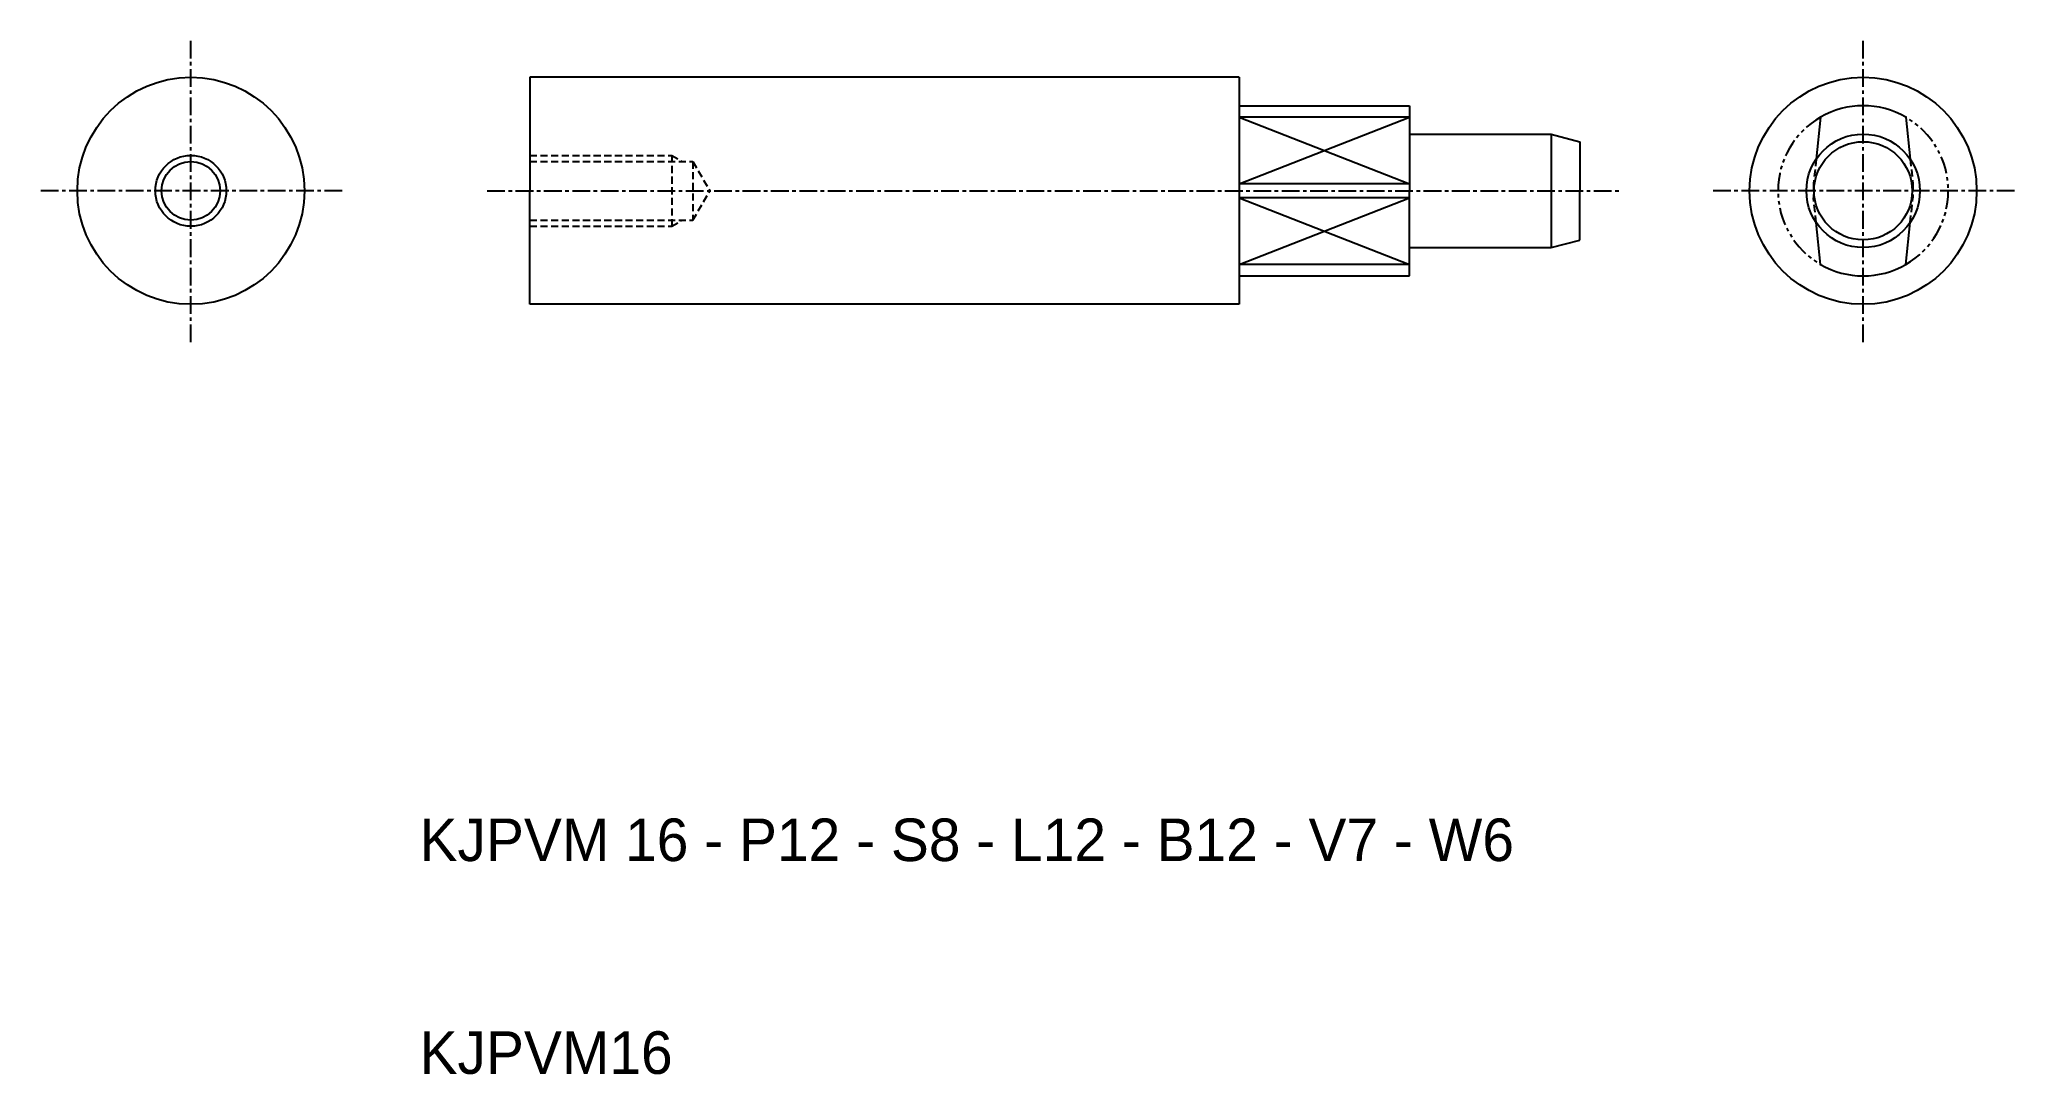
# Model space of a CAD drawing. Extents: x 105 to 245, y 10 to 83.
import ezdxf

# ---------------------------------------------------------------- set-up
doc = ezdxf.new("R2010")
doc.units = 0
for name, pattern in [('CENTER', [2, 1.25, -0.25, 0.25, -0.25]), ('DASHED', [0.75, 0.5, -0.25]), ('PHANTOM', [2.5, 1.25, -0.25, 0.25, -0.25, 0.25, -0.25])]:
    doc.linetypes.add(name, pattern=pattern)
doc.layers.get('0').update_dxf_attribs({"linetype": 'CONTINUOUS'})
doc.layers.add('CENTER', color=1, linetype='CENTER')

msp = doc.modelspace()

# ---------------------------------------------------------------- linework, layer by layer
at = {"color": 7, "linetype": 'CONTINUOUS'}
for p, q in [((140, 80.24), (140, 72.24)), ((190, 80.24), (140, 80.24)), ((190, 80.24), (190, 64.24)), ((190, 78.24), (202, 78.24)), ((202, 78.24), (202, 72.24)), ((202, 77.43), (190, 77.43)), ((202, 77.74), (202, 72.24)), ((230.98, 77.43), (230.67, 74.48)), ((236.98, 77.43), (237.3, 74.48)), ((202, 76.24), (212, 76.24)), ((212, 76.24), (212, 68.24)), ((212, 76.24), (214, 75.7)), ((214, 75.7), (214, 72.24)), ((202, 72.74), (190, 72.74)), ((140, 64.24), (140, 72.24)), ((202, 71.74), (190, 71.74)), ((202, 66.24), (202, 72.24)), ((202, 67.74), (202, 72.24)), ((214, 68.77), (214, 72.24)), ((230.98, 67.04), (230.67, 70)), ((236.98, 67.04), (237.3, 70)), ((202, 68.24), (212, 68.24)), ((212, 68.24), (214, 68.77)), ((202, 67.04), (190, 67.04)), ((190, 66.24), (202, 66.24)), ((190, 64.24), (140, 64.24))]:
    msp.add_line(p, q, dxfattribs=at)
at = {"color": 3, "linetype": 'CONTINUOUS'}
for p, q in [((190, 72.74), (202, 77.43)), ((190, 77.43), (202, 72.74)), ((190, 67.04), (202, 71.74)), ((190, 71.74), (202, 67.04))]:
    msp.add_line(p, q, dxfattribs=at)
at = {"color": 3, "linetype": 'DASHED'}
for p, q in [((140, 74.74), (150, 74.74)), ((140, 74.3), (151.5, 74.3)), ((150, 74.74), (150, 69.74)), ((150, 74.74), (150.66, 74.36)), ((151.5, 74.3), (152.69, 72.24)), ((151.5, 74.3), (151.5, 70.17)), ((230.67, 74.48), (230.48, 72.74)), ((237.3, 74.48), (237.48, 72.74)), ((230.48, 72.74), (230.48, 71.74)), ((237.48, 72.74), (237.48, 71.74)), ((151.5, 70.17), (152.69, 72.24)), ((230.67, 70), (230.48, 71.74)), ((237.3, 70), (237.48, 71.74)), ((140, 70.17), (151.5, 70.17)), ((140, 69.74), (150, 69.74)), ((150, 69.74), (150.66, 70.12))]:
    msp.add_line(p, q, dxfattribs=at)
at = {"color": 7, "linetype": 'CONTINUOUS'}
for centre, radius in [((116.11, 72.24), 8), ((233.98, 72.24), 8), ((233.98, 72.24), 4), ((233.98, 72.24), 3.46), ((116.11, 72.24), 2.07)]:
    msp.add_circle(centre, radius, dxfattribs=at)
at = {"color": 3, "linetype": 'CONTINUOUS'}
msp.add_circle((116.11, 72.24), 2.5, dxfattribs=at)
at = {"color": 7, "linetype": 'CONTINUOUS'}
for start, end in [(60, 120), (240, 300)]:
    msp.add_arc((233.98, 72.24), 6, start, end, dxfattribs=at)
at = {"color": 3, "linetype": 'PHANTOM'}
for start, end in [(120, 240), (300, 60)]:
    msp.add_arc((233.98, 72.24), 6, start, end, dxfattribs=at)
at = {"layer": 'CENTER', "color": 1, "linetype": 'CENTER'}
for p, q in [((116.11, 61.57), (116.11, 82.9)), ((233.98, 61.57), (233.98, 82.9)), ((126.78, 72.24), (105.44, 72.24)), ((137, 72.24), (217, 72.24)), ((244.65, 72.24), (223.31, 72.24))]:
    msp.add_line(p, q, dxfattribs=at)

# ---------------------------------------------------------------- texts
at = {"color": 7, "linetype": 'CONTINUOUS'}
for s, p in [('KJPVM 16 - P12 - S8 - L12 - B12 - V7 - W6', (132.23, 25)), ('KJPVM16', (132.23, 10))]:
    msp.add_text(s, height=3, dxfattribs=at).set_placement(p)

doc.saveas('drawing.dxf')
